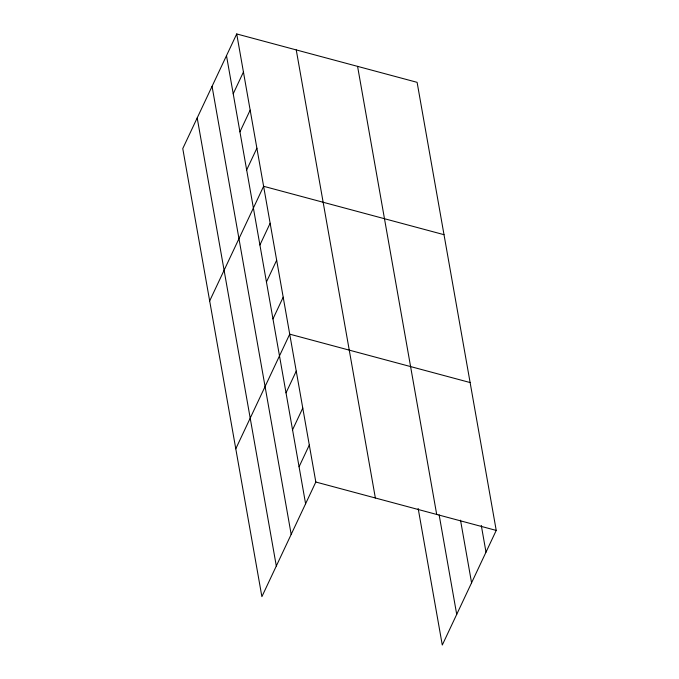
<?xml version="1.0" encoding="UTF-8"?>
<svg xmlns="http://www.w3.org/2000/svg" width="679" height="679" viewBox="0 0 679 679"><rect width="100%" height="100%" fill="white"/><g stroke="black" fill="none" stroke-linecap="round" stroke-linejoin="round"><path stroke-width="1.02" d="M236.716 33.95L182.77 148.582L261.89 596.663L315.828 482.022L236.716 33.95L417.11 82.337L496.23 530.418L442.284 645.05L418.171 508.478M233.211 93.77L243.438 72.033M239.942 131.853L250.161 110.125M246.664 169.937L256.891 148.209M209.667 300.933L263.613 186.292L444.015 234.688M259.913 244.992L270.14 223.264M266.44 281.963L276.667 260.227M272.966 318.926L283.194 297.198M235.783 448.794L289.721 334.161L470.123 382.549M286.02 392.861L296.248 371.124M292.547 429.824L302.775 408.096M299.074 466.787L309.301 445.059M315.828 482.022L496.23 530.418M481.292 525.444L486.003 552.146M460.515 520.165L471.574 582.803M439.126 514.792L456.712 614.393M357.578 66.372L436.699 514.444M296.248 49.915L375.36 497.996M226.489 55.678L305.601 503.759M212.06 86.343L291.181 534.415M197.199 117.925L276.311 566.006"/></g></svg>
